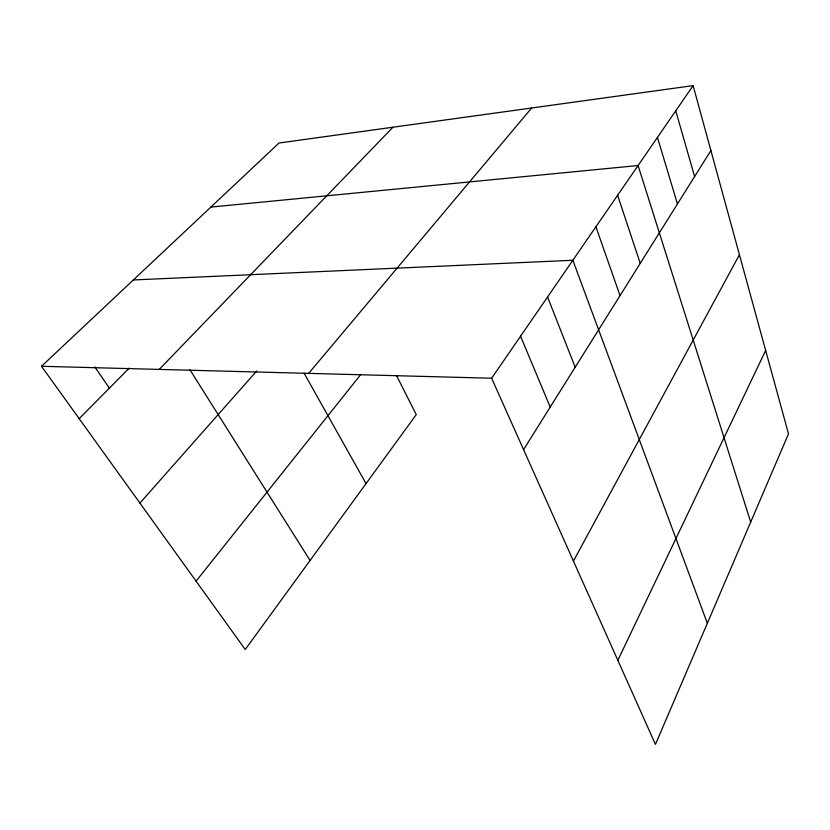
<?xml version="1.0" encoding="UTF-8"?>
<svg xmlns="http://www.w3.org/2000/svg" width="830" height="830" viewBox="0 0 830 830"><rect width="100%" height="100%" fill="white"/><g stroke="black" fill="none" stroke-linecap="round" stroke-linejoin="round"><path stroke-width="1.25" d="M617.842 660.317L765.654 350.468M573.437 561.07L739.437 254.727M523.574 449.611L710.895 150.552M491.63 378.231L693.112 85.615L788.5 433.862L655.451 744.386L491.63 378.231L41.5 366.289L245.244 649.506L416.266 414.637L396.782 376.073M196.067 581.145L360.925 374.32M308.667 373.376L531.646 107.993M139.907 503.084L256.74 370.958M159.246 369.412L392.953 127.218M79.172 418.662L129.2 368.147M41.5 366.289L279.046 143.009L693.112 85.615M210.872 207.085L638.094 165.523L750.693 522.091M133.35 279.959L572.856 260.267L707.336 623.288M94.796 366.901L109.394 388.15M189.842 369.63L310.067 560.478M304.091 373.189L366.051 483.6M520.555 336.223L550.217 407.074M547.561 296.995L575.18 367.223M595.909 226.787L620.031 295.615M617.613 195.257L640.241 263.349M657.443 137.417L677.446 203.952M675.755 110.826L694.606 176.562"/></g></svg>
